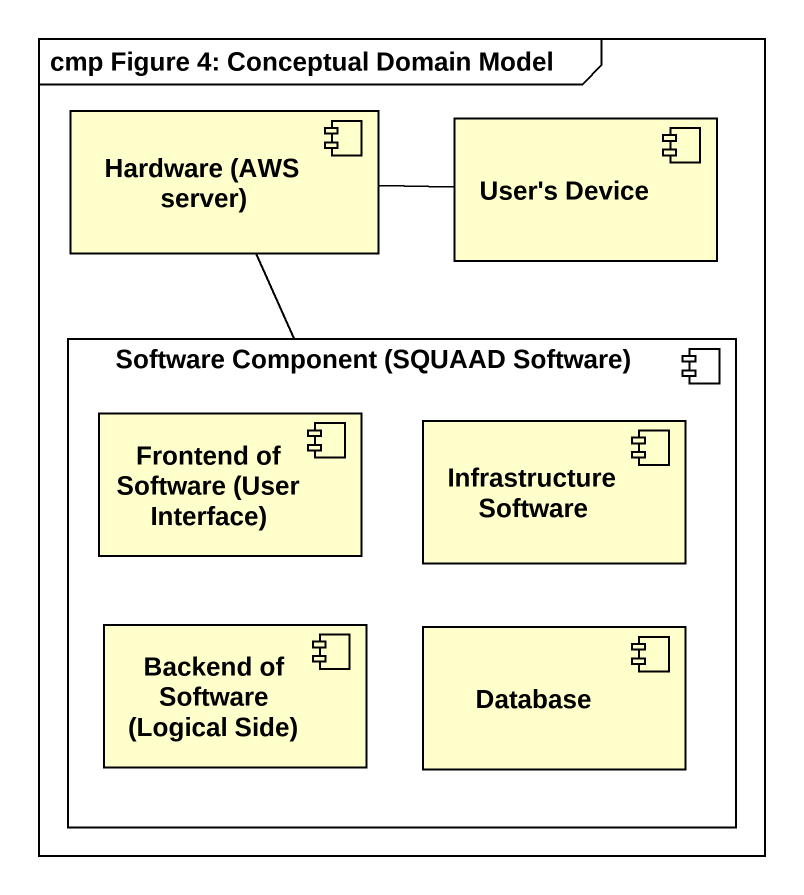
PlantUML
@startuml
mainframe cmp Figure 4: Conceptual Domain Model
component "Hardware (AWS server)" as Hardware_AWS_server
component "User's Device" as User_s_Device
component "Software Component (SQUAAD Software)" as Software_Component_SQUAAD {
  component "Frontend of Software (User Interface)" as Frontend_of_Software_User
  component "Infrastructure Software" as Infrastructure_Software
  component "Backend of Software (Logical Side)" as Backend_of_Software_Logical
  component "Database" as Database_
}
Hardware_AWS_server -right- User_s_Device
Hardware_AWS_server -- Software_Component_SQUAAD
@enduml
